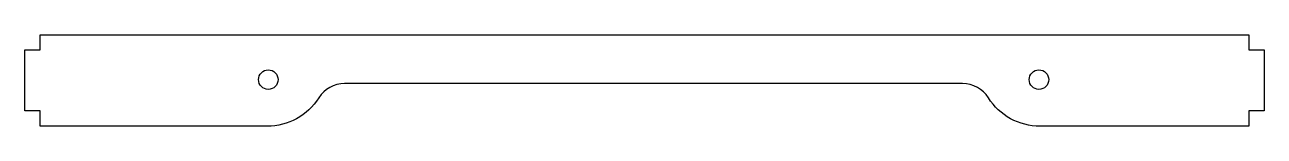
# Model space of a CAD drawing. Header units: millimetres. Extents: x -198 to 5, y 80 to 95.
import ezdxf

# ---------------------------------------------------------------- set-up
doc = ezdxf.new("R2010")
doc.units = ezdxf.units.MM
doc.layers.get('0').update_dxf_attribs({"linetype": 'CONTINUOUS'})

msp = doc.modelspace()

# ---------------------------------------------------------------- linework, layer by layer
msp.add_lwpolyline([(-158.28, 79.59), (-195.46, 79.59), (-195.46, 82.09), (-197.96, 82.09), (-197.96, 92.09), (-195.46, 92.09), (-195.46, 94.59), (2.5, 94.59), (2.5, 92.09), (5, 92.09), (5, 82.09), (2.5, 82.09), (2.5, 79.59), (-31.7, 79.59, -0.257543), (-40.16, 84.25, 0.257543), (-44.39, 86.59), (-145.59, 86.59, 0.257543), (-149.82, 84.25, -0.257543)], format="xyb", close=True)
for centre in [(-158.09, 87.23), (-31.89, 87.23)]:
    msp.add_circle(centre, 1.6)

doc.saveas('drawing.dxf')
